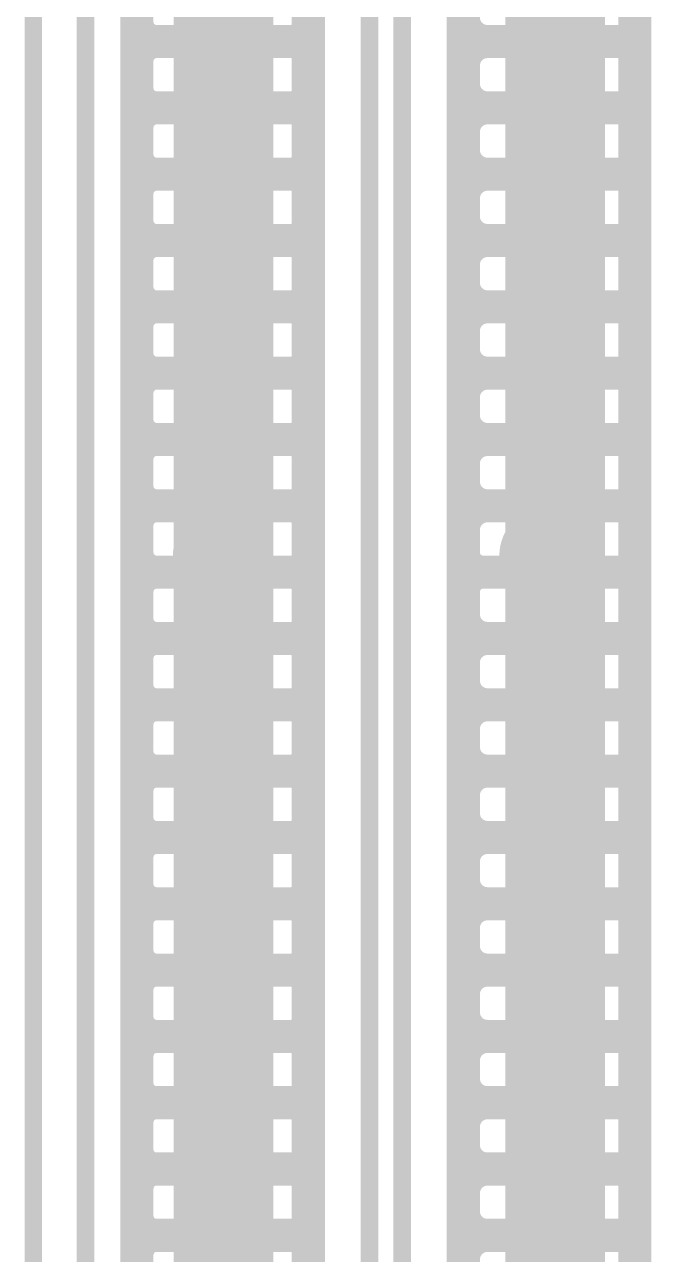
# Model space of a CAD drawing. Header units: millimetres. Extents: x 2260 to 2572, y -21 to 200.
# Drawn here: x 2296.78 to 2299.66, y 100.23 to 105.88 of the extents above; entities that cross this region are included whole.
import ezdxf

# ---------------------------------------------------------------- set-up
doc = ezdxf.new("R2010")
doc.units = ezdxf.units.MM
doc.layers.get('0').update_dxf_attribs({"lineweight": 18})
doc.layers.add('01', color=1, linetype='Continuous', lineweight=18)
doc.layers.add('DIM', color=3, linetype='Continuous', lineweight=13)

# ---------------------------------------------------------------- blocks, each defined once
blk = doc.blocks.new('PAD_R1')
blk.add_lwpolyline([(0.25, 0, 0.5, 0.5, 1), (-0.25, 0, 0.5, 0.5, 1)], format="xyseb", close=True)

msp = doc.modelspace()

# ---------------------------------------------------------------- linework, layer by layer
at = {"layer": '01'}
for points in [[(2297.6916, 139.8406, 0.2499, 0.2499, 0), (2297.6916, 63.6406, 0.2499, 0.2499, 0)], [(2299.1915, 139.8406, 0.2499, 0.2499, 0), (2299.1915, 63.6406, 0.2499, 0.2499, 0)], [(2297.2977, 66.3205, 0.1524, 0.1524, 0), (2297.2977, 137.2406, 0.1524, 0.1524, 0)], [(2297.5428, 137.2406, 0.1524, 0.1524, 0), (2297.5428, 66.2405, 0.1524, 0.1524, 0)], [(2297.8476, 137.2406, 0.1524, 0.1524, 0), (2297.8476, 66.2405, 0.1524, 0.1524, 0)], [(2298.0853, 66.3205, 0.1524, 0.1524, 0), (2298.0853, 137.2406, 0.1524, 0.1524, 0)], [(2298.7978, 66.3205, 0.1524, 0.1524, 0), (2298.7978, 137.2406, 0.1524, 0.1524, 0)], [(2299.0668, 137.2406, 0.1524, 0.1524, 0), (2299.0668, 66.2405, 0.1524, 0.1524, 0)], [(2299.3716, 137.2406, 0.1524, 0.1524, 0), (2299.3716, 66.2405, 0.1524, 0.1524, 0)], [(2299.5854, 137.2406, 0.1524, 0.1524, 0), (2299.5854, 66.2405, 0.1524, 0.1524, 0)], [(2298.7978, 105.9097, 0.1524, 0.1524, 0.414232), (2298.9078, 105.7997, 0.1524, 0.1524, 0)], [(2297.2977, 105.8897, 0.1524, 0.1524, 0.414231), (2297.3877, 105.7997, 0.1524, 0.1524, 0)], [(2298.0853, 105.8797, 0.1524, 0.1524, -0.414252), (2298.0053, 105.7997, 0.1524, 0.1524, 0)], [(2297.2977, 105.7997, 0.1524, 0.1524, 0), (2298.0853, 105.7997, 0.1524, 0.1524, 0)], [(2297.2977, 105.7097, 0.1524, 0.1524, -0.414231), (2297.3877, 105.7997, 0.1524, 0.1524, 0)], [(2298.0853, 105.7197, 0.1524, 0.1524, 0.414252), (2298.0053, 105.7997, 0.1524, 0.1524, 0)], [(2298.7978, 105.7997, 0.1524, 0.1524, 0), (2299.5854, 105.7997, 0.1524, 0.1524, 0)], [(2298.7978, 105.6897, 0.1524, 0.1524, -0.414232), (2298.9078, 105.7997, 0.1524, 0.1524, 0)], [(2297.2977, 105.5849, 0.1524, 0.1524, 0.414231), (2297.3877, 105.4949, 0.1524, 0.1524, 0)], [(2298.0853, 105.5749, 0.1524, 0.1524, -0.414252), (2298.0053, 105.4949, 0.1524, 0.1524, 0)], [(2298.7978, 105.6049, 0.1524, 0.1524, 0.414232), (2298.9078, 105.4949, 0.1524, 0.1524, 0)], [(2297.2977, 105.4949, 0.1524, 0.1524, 0), (2298.0853, 105.4949, 0.1524, 0.1524, 0)], [(2297.2977, 105.4049, 0.1524, 0.1524, -0.414231), (2297.3877, 105.4949, 0.1524, 0.1524, 0)], [(2298.0853, 105.4149, 0.1524, 0.1524, 0.414252), (2298.0053, 105.4949, 0.1524, 0.1524, 0)], [(2298.7978, 105.4949, 0.1524, 0.1524, 0), (2299.5854, 105.4949, 0.1524, 0.1524, 0)], [(2298.7978, 105.3849, 0.1524, 0.1524, -0.414232), (2298.9078, 105.4949, 0.1524, 0.1524, 0)], [(2297.2977, 105.2801, 0.1524, 0.1524, 0.414231), (2297.3877, 105.1901, 0.1524, 0.1524, 0)], [(2298.0853, 105.2701, 0.1524, 0.1524, -0.414252), (2298.0053, 105.1901, 0.1524, 0.1524, 0)], [(2298.7978, 105.3001, 0.1524, 0.1524, 0.414232), (2298.9078, 105.1901, 0.1524, 0.1524, 0)], [(2297.2977, 105.1901, 0.1524, 0.1524, 0), (2298.0853, 105.1901, 0.1524, 0.1524, 0)], [(2297.2977, 105.1001, 0.1524, 0.1524, -0.414231), (2297.3877, 105.1901, 0.1524, 0.1524, 0)], [(2298.0853, 105.1101, 0.1524, 0.1524, 0.414252), (2298.0053, 105.1901, 0.1524, 0.1524, 0)], [(2298.7978, 105.1901, 0.1524, 0.1524, 0), (2299.5854, 105.1901, 0.1524, 0.1524, 0)], [(2298.7978, 105.0801, 0.1524, 0.1524, -0.414232), (2298.9078, 105.1901, 0.1524, 0.1524, 0)], [(2298.7978, 104.9953, 0.1524, 0.1524, 0.414232), (2298.9078, 104.8853, 0.1524, 0.1524, 0)], [(2297.2977, 104.9753, 0.1524, 0.1524, 0.414231), (2297.3877, 104.8853, 0.1524, 0.1524, 0)], [(2298.0853, 104.9653, 0.1524, 0.1524, -0.414252), (2298.0053, 104.8853, 0.1524, 0.1524, 0)], [(2297.2977, 104.8853, 0.1524, 0.1524, 0), (2298.0853, 104.8853, 0.1524, 0.1524, 0)], [(2297.2977, 104.7953, 0.1524, 0.1524, -0.414231), (2297.3877, 104.8853, 0.1524, 0.1524, 0)], [(2298.0853, 104.8053, 0.1524, 0.1524, 0.414252), (2298.0053, 104.8853, 0.1524, 0.1524, 0)], [(2298.7978, 104.8853, 0.1524, 0.1524, 0), (2299.5854, 104.8853, 0.1524, 0.1524, 0)], [(2298.7978, 104.7753, 0.1524, 0.1524, -0.414232), (2298.9078, 104.8853, 0.1524, 0.1524, 0)], [(2297.2977, 104.6705, 0.1524, 0.1524, 0.414231), (2297.3877, 104.5805, 0.1524, 0.1524, 0)], [(2298.0853, 104.6605, 0.1524, 0.1524, -0.414252), (2298.0053, 104.5805, 0.1524, 0.1524, 0)], [(2298.7978, 104.6905, 0.1524, 0.1524, 0.414232), (2298.9078, 104.5805, 0.1524, 0.1524, 0)], [(2297.2977, 104.5805, 0.1524, 0.1524, 0), (2298.0853, 104.5805, 0.1524, 0.1524, 0)], [(2297.2977, 104.4905, 0.1524, 0.1524, -0.414231), (2297.3877, 104.5805, 0.1524, 0.1524, 0)], [(2298.0853, 104.5005, 0.1524, 0.1524, 0.414252), (2298.0053, 104.5805, 0.1524, 0.1524, 0)], [(2298.7978, 104.5805, 0.1524, 0.1524, 0), (2299.5854, 104.5805, 0.1524, 0.1524, 0)], [(2298.7978, 104.4705, 0.1524, 0.1524, -0.414232), (2298.9078, 104.5805, 0.1524, 0.1524, 0)], [(2297.2977, 104.3657, 0.1524, 0.1524, 0.414231), (2297.3877, 104.2757, 0.1524, 0.1524, 0)], [(2298.7978, 104.3857, 0.1524, 0.1524, 0.414232), (2298.9078, 104.2757, 0.1524, 0.1524, 0)], [(2298.0853, 104.3557, 0.1524, 0.1524, -0.414252), (2298.0053, 104.2757, 0.1524, 0.1524, 0)], [(2297.2977, 104.2757, 0.1524, 0.1524, 0), (2298.0853, 104.2757, 0.1524, 0.1524, 0)], [(2297.2977, 104.1857, 0.1524, 0.1524, -0.414231), (2297.3877, 104.2757, 0.1524, 0.1524, 0)], [(2298.0853, 104.1957, 0.1524, 0.1524, 0.414252), (2298.0053, 104.2757, 0.1524, 0.1524, 0)], [(2298.7978, 104.2757, 0.1524, 0.1524, 0), (2299.5854, 104.2757, 0.1524, 0.1524, 0)], [(2298.7978, 104.1657, 0.1524, 0.1524, -0.414232), (2298.9078, 104.2757, 0.1524, 0.1524, 0)], [(2297.2977, 104.0609, 0.1524, 0.1524, 0.414231), (2297.3877, 103.9709, 0.1524, 0.1524, 0)], [(2298.0853, 104.0509, 0.1524, 0.1524, -0.414252), (2298.0053, 103.9709, 0.1524, 0.1524, 0)], [(2298.7978, 104.0809, 0.1524, 0.1524, 0.414232), (2298.9078, 103.9709, 0.1524, 0.1524, 0)], [(2297.2977, 103.9709, 0.1524, 0.1524, 0), (2298.0853, 103.9709, 0.1524, 0.1524, 0)], [(2297.2977, 103.8809, 0.1524, 0.1524, -0.414231), (2297.3877, 103.9709, 0.1524, 0.1524, 0)], [(2298.0853, 103.8909, 0.1524, 0.1524, 0.414252), (2298.0053, 103.9709, 0.1524, 0.1524, 0)], [(2298.7978, 103.9709, 0.1524, 0.1524, 0), (2299.5854, 103.9709, 0.1524, 0.1524, 0)], [(2298.7978, 103.8609, 0.1524, 0.1524, -0.414232), (2298.9078, 103.9709, 0.1524, 0.1524, 0)], [(2297.2977, 103.7561, 0.1524, 0.1524, 0.414231), (2297.3877, 103.6661, 0.1524, 0.1524, 0)], [(2298.0853, 103.7461, 0.1524, 0.1524, -0.414252), (2298.0053, 103.6661, 0.1524, 0.1524, 0)], [(2298.7978, 103.7761, 0.1524, 0.1524, 0.414232), (2298.9078, 103.6661, 0.1524, 0.1524, 0)], [(2297.2977, 103.6661, 0.1524, 0.1524, 0), (2298.0853, 103.6661, 0.1524, 0.1524, 0)], [(2297.2977, 103.5761, 0.1524, 0.1524, -0.414231), (2297.3877, 103.6661, 0.1524, 0.1524, 0)], [(2298.0853, 103.5861, 0.1524, 0.1524, 0.414252), (2298.0053, 103.6661, 0.1524, 0.1524, 0)], [(2298.7978, 103.6661, 0.1524, 0.1524, 0), (2299.5854, 103.6661, 0.1524, 0.1524, 0)], [(2298.7978, 103.5561, 0.1524, 0.1524, -0.414232), (2298.9078, 103.6661, 0.1524, 0.1524, 0)], [(2297.2977, 103.4513, 0.1524, 0.1524, 0.414231), (2297.3877, 103.3613, 0.1524, 0.1524, 0)], [(2298.0853, 103.4413, 0.1524, 0.1524, -0.414252), (2298.0053, 103.3613, 0.1524, 0.1524, 0)], [(2298.7978, 103.4513, 0.1524, 0.1524, 0.414231), (2298.8878, 103.3613, 0.1524, 0.1524, 0)], [(2297.2977, 103.3613, 0.1524, 0.1524, 0), (2298.0853, 103.3613, 0.1524, 0.1524, 0)], [(2297.2977, 103.2713, 0.1524, 0.1524, -0.414231), (2297.3877, 103.3613, 0.1524, 0.1524, 0)], [(2298.0853, 103.2813, 0.1524, 0.1524, 0.414252), (2298.0053, 103.3613, 0.1524, 0.1524, 0)], [(2298.7978, 103.3613, 0.1524, 0.1524, 0), (2299.5854, 103.3613, 0.1524, 0.1524, 0)], [(2298.7978, 103.2713, 0.1524, 0.1524, -0.414231), (2298.8878, 103.3613, 0.1524, 0.1524, 0)], [(2297.2977, 103.1465, 0.1524, 0.1524, 0.414231), (2297.3877, 103.0565, 0.1524, 0.1524, 0)], [(2298.0853, 103.1365, 0.1524, 0.1524, -0.414252), (2298.0053, 103.0565, 0.1524, 0.1524, 0)], [(2298.7978, 103.1665, 0.1524, 0.1524, 0.414232), (2298.9078, 103.0565, 0.1524, 0.1524, 0)], [(2297.2977, 103.0565, 0.1524, 0.1524, 0), (2298.0853, 103.0565, 0.1524, 0.1524, 0)], [(2297.2977, 102.9665, 0.1524, 0.1524, -0.414231), (2297.3877, 103.0565, 0.1524, 0.1524, 0)], [(2298.0853, 102.9765, 0.1524, 0.1524, 0.414252), (2298.0053, 103.0565, 0.1524, 0.1524, 0)], [(2298.7978, 103.0565, 0.1524, 0.1524, 0), (2299.5854, 103.0565, 0.1524, 0.1524, 0)], [(2298.7978, 102.9465, 0.1524, 0.1524, -0.414232), (2298.9078, 103.0565, 0.1524, 0.1524, 0)], [(2297.2977, 102.8417, 0.1524, 0.1524, 0.414231), (2297.3877, 102.7517, 0.1524, 0.1524, 0)], [(2298.7978, 102.8617, 0.1524, 0.1524, 0.414232), (2298.9078, 102.7517, 0.1524, 0.1524, 0)], [(2298.0853, 102.8317, 0.1524, 0.1524, -0.414252), (2298.0053, 102.7517, 0.1524, 0.1524, 0)], [(2297.2977, 102.7517, 0.1524, 0.1524, 0), (2298.0853, 102.7517, 0.1524, 0.1524, 0)], [(2297.2977, 102.6617, 0.1524, 0.1524, -0.414231), (2297.3877, 102.7517, 0.1524, 0.1524, 0)], [(2298.0853, 102.6717, 0.1524, 0.1524, 0.414252), (2298.0053, 102.7517, 0.1524, 0.1524, 0)], [(2298.7978, 102.7517, 0.1524, 0.1524, 0), (2299.5854, 102.7517, 0.1524, 0.1524, 0)], [(2298.7978, 102.6417, 0.1524, 0.1524, -0.414232), (2298.9078, 102.7517, 0.1524, 0.1524, 0)], [(2297.2977, 102.5369, 0.1524, 0.1524, 0.414231), (2297.3877, 102.4469, 0.1524, 0.1524, 0)], [(2298.0853, 102.5269, 0.1524, 0.1524, -0.414252), (2298.0053, 102.4469, 0.1524, 0.1524, 0)], [(2298.7978, 102.5569, 0.1524, 0.1524, 0.414232), (2298.9078, 102.4469, 0.1524, 0.1524, 0)], [(2297.2977, 102.4469, 0.1524, 0.1524, 0), (2298.0853, 102.4469, 0.1524, 0.1524, 0)], [(2297.2977, 102.3569, 0.1524, 0.1524, -0.414231), (2297.3877, 102.4469, 0.1524, 0.1524, 0)], [(2298.0853, 102.3669, 0.1524, 0.1524, 0.414252), (2298.0053, 102.4469, 0.1524, 0.1524, 0)], [(2298.7978, 102.4469, 0.1524, 0.1524, 0), (2299.5854, 102.4469, 0.1524, 0.1524, 0)], [(2298.7978, 102.3369, 0.1524, 0.1524, -0.414232), (2298.9078, 102.4469, 0.1524, 0.1524, 0)], [(2297.2977, 102.2321, 0.1524, 0.1524, 0.414231), (2297.3877, 102.1421, 0.1524, 0.1524, 0)], [(2298.0853, 102.2221, 0.1524, 0.1524, -0.414252), (2298.0053, 102.1421, 0.1524, 0.1524, 0)], [(2298.7978, 102.2521, 0.1524, 0.1524, 0.414232), (2298.9078, 102.1421, 0.1524, 0.1524, 0)], [(2297.2977, 102.1421, 0.1524, 0.1524, 0), (2298.0853, 102.1421, 0.1524, 0.1524, 0)], [(2297.2977, 102.0521, 0.1524, 0.1524, -0.414231), (2297.3877, 102.1421, 0.1524, 0.1524, 0)], [(2298.0853, 102.0621, 0.1524, 0.1524, 0.414252), (2298.0053, 102.1421, 0.1524, 0.1524, 0)], [(2298.7978, 102.1421, 0.1524, 0.1524, 0), (2299.5854, 102.1421, 0.1524, 0.1524, 0)], [(2298.7978, 102.0321, 0.1524, 0.1524, -0.414232), (2298.9078, 102.1421, 0.1524, 0.1524, 0)], [(2298.7978, 101.9473, 0.1524, 0.1524, 0.414232), (2298.9078, 101.8373, 0.1524, 0.1524, 0)], [(2297.2977, 101.9273, 0.1524, 0.1524, 0.414231), (2297.3877, 101.8373, 0.1524, 0.1524, 0)], [(2298.0853, 101.9173, 0.1524, 0.1524, -0.414252), (2298.0053, 101.8373, 0.1524, 0.1524, 0)], [(2297.2977, 101.8373, 0.1524, 0.1524, 0), (2298.0853, 101.8373, 0.1524, 0.1524, 0)], [(2297.2977, 101.7473, 0.1524, 0.1524, -0.414231), (2297.3877, 101.8373, 0.1524, 0.1524, 0)], [(2298.0853, 101.7573, 0.1524, 0.1524, 0.414252), (2298.0053, 101.8373, 0.1524, 0.1524, 0)], [(2298.7978, 101.8373, 0.1524, 0.1524, 0), (2299.5854, 101.8373, 0.1524, 0.1524, 0)], [(2298.7978, 101.7273, 0.1524, 0.1524, -0.414232), (2298.9078, 101.8373, 0.1524, 0.1524, 0)], [(2297.2977, 101.6225, 0.1524, 0.1524, 0.414231), (2297.3877, 101.5325, 0.1524, 0.1524, 0)], [(2298.0853, 101.6125, 0.1524, 0.1524, -0.414252), (2298.0053, 101.5325, 0.1524, 0.1524, 0)], [(2298.7978, 101.6425, 0.1524, 0.1524, 0.414232), (2298.9078, 101.5325, 0.1524, 0.1524, 0)], [(2297.2977, 101.5325, 0.1524, 0.1524, 0), (2298.0853, 101.5325, 0.1524, 0.1524, 0)], [(2297.2977, 101.4425, 0.1524, 0.1524, -0.414231), (2297.3877, 101.5325, 0.1524, 0.1524, 0)], [(2298.0853, 101.4525, 0.1524, 0.1524, 0.414252), (2298.0053, 101.5325, 0.1524, 0.1524, 0)], [(2298.7978, 101.5325, 0.1524, 0.1524, 0), (2299.5854, 101.5325, 0.1524, 0.1524, 0)], [(2298.7978, 101.4225, 0.1524, 0.1524, -0.414232), (2298.9078, 101.5325, 0.1524, 0.1524, 0)], [(2297.2977, 101.3177, 0.1524, 0.1524, 0.414231), (2297.3877, 101.2277, 0.1524, 0.1524, 0)], [(2298.7978, 101.3377, 0.1524, 0.1524, 0.414232), (2298.9078, 101.2277, 0.1524, 0.1524, 0)], [(2298.0853, 101.3077, 0.1524, 0.1524, -0.414252), (2298.0053, 101.2277, 0.1524, 0.1524, 0)], [(2297.2977, 101.2277, 0.1524, 0.1524, 0), (2298.0853, 101.2277, 0.1524, 0.1524, 0)], [(2297.2977, 101.1377, 0.1524, 0.1524, -0.414231), (2297.3877, 101.2277, 0.1524, 0.1524, 0)], [(2298.0853, 101.1477, 0.1524, 0.1524, 0.414252), (2298.0053, 101.2277, 0.1524, 0.1524, 0)], [(2298.7978, 101.2277, 0.1524, 0.1524, 0), (2299.5854, 101.2277, 0.1524, 0.1524, 0)], [(2298.7978, 101.1177, 0.1524, 0.1524, -0.414232), (2298.9078, 101.2277, 0.1524, 0.1524, 0)], [(2298.7978, 101.0329, 0.1524, 0.1524, 0.414232), (2298.9078, 100.9229, 0.1524, 0.1524, 0)], [(2297.2977, 101.0129, 0.1524, 0.1524, 0.414231), (2297.3877, 100.9229, 0.1524, 0.1524, 0)], [(2298.0853, 101.0029, 0.1524, 0.1524, -0.414252), (2298.0053, 100.9229, 0.1524, 0.1524, 0)], [(2297.2977, 100.9229, 0.1524, 0.1524, 0), (2298.0853, 100.9229, 0.1524, 0.1524, 0)], [(2297.2977, 100.8329, 0.1524, 0.1524, -0.414231), (2297.3877, 100.9229, 0.1524, 0.1524, 0)], [(2298.0853, 100.8429, 0.1524, 0.1524, 0.414252), (2298.0053, 100.9229, 0.1524, 0.1524, 0)], [(2298.7978, 100.9229, 0.1524, 0.1524, 0), (2299.5854, 100.9229, 0.1524, 0.1524, 0)], [(2298.7978, 100.8129, 0.1524, 0.1524, -0.414232), (2298.9078, 100.9229, 0.1524, 0.1524, 0)], [(2297.2977, 100.7081, 0.1524, 0.1524, 0.414231), (2297.3877, 100.6181, 0.1524, 0.1524, 0)], [(2298.0853, 100.6981, 0.1524, 0.1524, -0.414252), (2298.0053, 100.6181, 0.1524, 0.1524, 0)], [(2298.7978, 100.7281, 0.1524, 0.1524, 0.414232), (2298.9078, 100.6181, 0.1524, 0.1524, 0)], [(2297.2977, 100.6181, 0.1524, 0.1524, 0), (2298.0853, 100.6181, 0.1524, 0.1524, 0)], [(2297.2977, 100.5281, 0.1524, 0.1524, -0.414231), (2297.3877, 100.6181, 0.1524, 0.1524, 0)], [(2298.0853, 100.5381, 0.1524, 0.1524, 0.414252), (2298.0053, 100.6181, 0.1524, 0.1524, 0)], [(2298.7978, 100.6181, 0.1524, 0.1524, 0), (2299.5854, 100.6181, 0.1524, 0.1524, 0)], [(2298.7978, 100.5081, 0.1524, 0.1524, -0.414232), (2298.9078, 100.6181, 0.1524, 0.1524, 0)], [(2298.7978, 100.4233, 0.1524, 0.1524, 0.414232), (2298.9078, 100.3133, 0.1524, 0.1524, 0)], [(2297.2977, 100.4033, 0.1524, 0.1524, 0.414231), (2297.3877, 100.3133, 0.1524, 0.1524, 0)], [(2298.0853, 100.3933, 0.1524, 0.1524, -0.414252), (2298.0053, 100.3133, 0.1524, 0.1524, 0)], [(2297.2977, 100.3133, 0.1524, 0.1524, 0), (2298.0853, 100.3133, 0.1524, 0.1524, 0)], [(2297.2977, 100.2233, 0.1524, 0.1524, -0.414231), (2297.3877, 100.3133, 0.1524, 0.1524, 0)], [(2298.0853, 100.2333, 0.1524, 0.1524, 0.414252), (2298.0053, 100.3133, 0.1524, 0.1524, 0)], [(2298.7978, 100.3133, 0.1524, 0.1524, 0), (2299.5854, 100.3133, 0.1524, 0.1524, 0)], [(2298.7978, 100.2033, 0.1524, 0.1524, -0.414232), (2298.9078, 100.3133, 0.1524, 0.1524, 0)]]:
    msp.add_lwpolyline(points, format="xyseb", dxfattribs=at)
at = {"layer": 'DIM'}
for points in [[(2296.8217, 137.4265, 0.08, 0.08, 0), (2296.8217, 66.0549, 0.08, 0.08, 0)], [(2297.0614, 137.4264, 0.08, 0.08, 0), (2297.0614, 66.0551, 0.08, 0.08, 0)], [(2298.3665, 137.367, 0.08, 0.08, 0), (2298.3665, 66.1145, 0.08, 0.08, 0)], [(2298.5165, 137.3669, 0.08, 0.08, 0), (2298.5165, 66.1147, 0.08, 0.08, 0)]]:
    msp.add_lwpolyline(points, format="xyseb", dxfattribs=at)

# ---------------------------------------------------------------- block references
at = {"layer": '01'}
for p, xscale, yscale in [((2298.7978, 105.9097), 0.1524, 0.1524), ((2297.2977, 105.8897), 0.1524, 0.1524), ((2298.0853, 105.8797), 0.1524, 0.1524), ((2297.2977, 105.7997), 0.1524, 0.1524), ((2297.3877, 105.7997), 0.1524, 0.1524), ((2297.3877, 105.7997), 0.1524, 0.1524), ((2298.0053, 105.7997), 0.1524, 0.1524), ((2298.0053, 105.7997), 0.1524, 0.1524), ((2298.0853, 105.7997), 0.1524, 0.1524), ((2298.7978, 105.7997), 0.1524, 0.1524), ((2298.9078, 105.7997), 0.1524, 0.1524), ((2298.9078, 105.7997), 0.1524, 0.1524), ((2299.5854, 105.7997), 0.1524, 0.1524), ((2297.2977, 105.7097), 0.1524, 0.1524), ((2298.0853, 105.7197), 0.1524, 0.1524), ((2298.7978, 105.6897), 0.1524, 0.1524), ((2297.2977, 105.5849), 0.1524, 0.1524), ((2298.0853, 105.5749), 0.1524, 0.1524), ((2298.7978, 105.6049), 0.1524, 0.1524), ((2297.2977, 105.4949), 0.1524, 0.1524), ((2297.3877, 105.4949), 0.1524, 0.1524), ((2297.3877, 105.4949), 0.1524, 0.1524), ((2298.0053, 105.4949), 0.1524, 0.1524), ((2298.0053, 105.4949), 0.1524, 0.1524), ((2298.0853, 105.4949), 0.1524, 0.1524), ((2298.7978, 105.4949), 0.1524, 0.1524), ((2298.9078, 105.4949), 0.1524, 0.1524), ((2298.9078, 105.4949), 0.1524, 0.1524), ((2299.5854, 105.4949), 0.1524, 0.1524), ((2297.2977, 105.4049), 0.1524, 0.1524), ((2298.0853, 105.4149), 0.1524, 0.1524), ((2298.7978, 105.3849), 0.1524, 0.1524), ((2297.2977, 105.2801), 0.1524, 0.1524), ((2298.0853, 105.2701), 0.1524, 0.1524), ((2298.7978, 105.3001), 0.1524, 0.1524), ((2297.2977, 105.1901), 0.1524, 0.1524), ((2297.3877, 105.1901), 0.1524, 0.1524), ((2297.3877, 105.1901), 0.1524, 0.1524), ((2298.0053, 105.1901), 0.1524, 0.1524), ((2298.0053, 105.1901), 0.1524, 0.1524), ((2298.0853, 105.1901), 0.1524, 0.1524), ((2298.7978, 105.1901), 0.1524, 0.1524), ((2298.9078, 105.1901), 0.1524, 0.1524), ((2298.9078, 105.1901), 0.1524, 0.1524), ((2299.5854, 105.1901), 0.1524, 0.1524), ((2298.0853, 105.1101), 0.1524, 0.1524), ((2297.2977, 105.1001), 0.1524, 0.1524), ((2298.7978, 105.0801), 0.1524, 0.1524), ((2298.7978, 104.9953), 0.1524, 0.1524), ((2297.2977, 104.9753), 0.1524, 0.1524), ((2298.0853, 104.9653), 0.1524, 0.1524), ((2297.2977, 104.8853), 0.1524, 0.1524), ((2297.3877, 104.8853), 0.1524, 0.1524), ((2297.3877, 104.8853), 0.1524, 0.1524), ((2298.0053, 104.8853), 0.1524, 0.1524), ((2298.0053, 104.8853), 0.1524, 0.1524), ((2298.0853, 104.8853), 0.1524, 0.1524), ((2298.7978, 104.8853), 0.1524, 0.1524), ((2298.9078, 104.8853), 0.1524, 0.1524), ((2298.9078, 104.8853), 0.1524, 0.1524), ((2299.5854, 104.8853), 0.1524, 0.1524), ((2297.2977, 104.7953), 0.1524, 0.1524), ((2298.0853, 104.8053), 0.1524, 0.1524), ((2298.7978, 104.7753), 0.1524, 0.1524), ((2297.2977, 104.6705), 0.1524, 0.1524), ((2298.0853, 104.6605), 0.1524, 0.1524), ((2298.7978, 104.6905), 0.1524, 0.1524), ((2297.2977, 104.5805), 0.1524, 0.1524), ((2297.3877, 104.5805), 0.1524, 0.1524), ((2297.3877, 104.5805), 0.1524, 0.1524), ((2298.0053, 104.5805), 0.1524, 0.1524), ((2298.0053, 104.5805), 0.1524, 0.1524), ((2298.0853, 104.5805), 0.1524, 0.1524), ((2298.7978, 104.5805), 0.1524, 0.1524), ((2298.9078, 104.5805), 0.1524, 0.1524), ((2298.9078, 104.5805), 0.1524, 0.1524), ((2299.5854, 104.5805), 0.1524, 0.1524), ((2297.2977, 104.4905), 0.1524, 0.1524), ((2298.0853, 104.5005), 0.1524, 0.1524), ((2298.7978, 104.4705), 0.1524, 0.1524), ((2297.2977, 104.3657), 0.1524, 0.1524), ((2298.7978, 104.3857), 0.1524, 0.1524), ((2298.0853, 104.3557), 0.1524, 0.1524), ((2297.2977, 104.2757), 0.1524, 0.1524), ((2297.3877, 104.2757), 0.1524, 0.1524), ((2297.3877, 104.2757), 0.1524, 0.1524), ((2298.0053, 104.2757), 0.1524, 0.1524), ((2298.0053, 104.2757), 0.1524, 0.1524), ((2298.0853, 104.2757), 0.1524, 0.1524), ((2298.7978, 104.2757), 0.1524, 0.1524), ((2298.9078, 104.2757), 0.1524, 0.1524), ((2298.9078, 104.2757), 0.1524, 0.1524), ((2299.5854, 104.2757), 0.1524, 0.1524), ((2297.2977, 104.1857), 0.1524, 0.1524), ((2298.0853, 104.1957), 0.1524, 0.1524), ((2298.7978, 104.1657), 0.1524, 0.1524), ((2297.2977, 104.0609), 0.1524, 0.1524), ((2298.0853, 104.0509), 0.1524, 0.1524), ((2298.7978, 104.0809), 0.1524, 0.1524), ((2297.2977, 103.9709), 0.1524, 0.1524), ((2297.3877, 103.9709), 0.1524, 0.1524), ((2297.3877, 103.9709), 0.1524, 0.1524), ((2298.0053, 103.9709), 0.1524, 0.1524), ((2298.0053, 103.9709), 0.1524, 0.1524), ((2298.0853, 103.9709), 0.1524, 0.1524), ((2298.7978, 103.9709), 0.1524, 0.1524), ((2298.9078, 103.9709), 0.1524, 0.1524), ((2298.9078, 103.9709), 0.1524, 0.1524), ((2299.5854, 103.9709), 0.1524, 0.1524), ((2297.2977, 103.8809), 0.1524, 0.1524), ((2298.0853, 103.8909), 0.1524, 0.1524), ((2298.7978, 103.8609), 0.1524, 0.1524), ((2297.2977, 103.7561), 0.1524, 0.1524), ((2298.0853, 103.7461), 0.1524, 0.1524), ((2298.7978, 103.7761), 0.1524, 0.1524), ((2297.2977, 103.6661), 0.1524, 0.1524), ((2297.3877, 103.6661), 0.1524, 0.1524), ((2297.3877, 103.6661), 0.1524, 0.1524), ((2298.0053, 103.6661), 0.1524, 0.1524), ((2298.0053, 103.6661), 0.1524, 0.1524), ((2298.0853, 103.6661), 0.1524, 0.1524), ((2298.7978, 103.6661), 0.1524, 0.1524), ((2298.9078, 103.6661), 0.1524, 0.1524), ((2298.9078, 103.6661), 0.1524, 0.1524), ((2299.5854, 103.6661), 0.1524, 0.1524), ((2297.2977, 103.5761), 0.1524, 0.1524), ((2297.6916, 103.4375), 0.456945, 0.456945), ((2298.0853, 103.5861), 0.1524, 0.1524), ((2299.1915, 103.4375), 0.456945, 0.456945), ((2298.7978, 103.5561), 0.1524, 0.1524), ((2297.2977, 103.4513), 0.1524, 0.1524), ((2298.0853, 103.4413), 0.1524, 0.1524), ((2298.7978, 103.4513), 0.1524, 0.1524), ((2297.2977, 103.3613), 0.1524, 0.1524), ((2297.3877, 103.3613), 0.1524, 0.1524), ((2297.3877, 103.3613), 0.1524, 0.1524), ((2298.0053, 103.3613), 0.1524, 0.1524), ((2298.0053, 103.3613), 0.1524, 0.1524), ((2298.0853, 103.3613), 0.1524, 0.1524), ((2298.7978, 103.3613), 0.1524, 0.1524), ((2298.8878, 103.3613), 0.1524, 0.1524), ((2298.8878, 103.3613), 0.1524, 0.1524), ((2299.5854, 103.3613), 0.1524, 0.1524), ((2297.2977, 103.2713), 0.1524, 0.1524), ((2298.0853, 103.2813), 0.1524, 0.1524), ((2298.7978, 103.2713), 0.1524, 0.1524), ((2297.2977, 103.1465), 0.1524, 0.1524), ((2298.0853, 103.1365), 0.1524, 0.1524), ((2298.7978, 103.1665), 0.1524, 0.1524), ((2297.2977, 103.0565), 0.1524, 0.1524), ((2297.3877, 103.0565), 0.1524, 0.1524), ((2297.3877, 103.0565), 0.1524, 0.1524), ((2298.0053, 103.0565), 0.1524, 0.1524), ((2298.0053, 103.0565), 0.1524, 0.1524), ((2298.0853, 103.0565), 0.1524, 0.1524), ((2298.7978, 103.0565), 0.1524, 0.1524), ((2298.9078, 103.0565), 0.1524, 0.1524), ((2298.9078, 103.0565), 0.1524, 0.1524), ((2299.5854, 103.0565), 0.1524, 0.1524), ((2297.2977, 102.9665), 0.1524, 0.1524), ((2298.0853, 102.9765), 0.1524, 0.1524), ((2298.7978, 102.9465), 0.1524, 0.1524), ((2297.2977, 102.8417), 0.1524, 0.1524), ((2298.7978, 102.8617), 0.1524, 0.1524), ((2298.0853, 102.8317), 0.1524, 0.1524), ((2297.2977, 102.7517), 0.1524, 0.1524), ((2297.3877, 102.7517), 0.1524, 0.1524), ((2297.3877, 102.7517), 0.1524, 0.1524), ((2298.0053, 102.7517), 0.1524, 0.1524), ((2298.0053, 102.7517), 0.1524, 0.1524), ((2298.0853, 102.7517), 0.1524, 0.1524), ((2298.7978, 102.7517), 0.1524, 0.1524), ((2298.9078, 102.7517), 0.1524, 0.1524), ((2298.9078, 102.7517), 0.1524, 0.1524), ((2299.5854, 102.7517), 0.1524, 0.1524), ((2298.0853, 102.6717), 0.1524, 0.1524), ((2297.2977, 102.6617), 0.1524, 0.1524), ((2298.7978, 102.6417), 0.1524, 0.1524), ((2297.2977, 102.5369), 0.1524, 0.1524), ((2298.0853, 102.5269), 0.1524, 0.1524), ((2298.7978, 102.5569), 0.1524, 0.1524), ((2297.2977, 102.4469), 0.1524, 0.1524), ((2297.3877, 102.4469), 0.1524, 0.1524), ((2297.3877, 102.4469), 0.1524, 0.1524), ((2298.0053, 102.4469), 0.1524, 0.1524), ((2298.0053, 102.4469), 0.1524, 0.1524), ((2298.0853, 102.4469), 0.1524, 0.1524), ((2298.7978, 102.4469), 0.1524, 0.1524), ((2298.9078, 102.4469), 0.1524, 0.1524), ((2298.9078, 102.4469), 0.1524, 0.1524), ((2299.5854, 102.4469), 0.1524, 0.1524), ((2297.2977, 102.3569), 0.1524, 0.1524), ((2298.0853, 102.3669), 0.1524, 0.1524), ((2298.7978, 102.3369), 0.1524, 0.1524), ((2297.2977, 102.2321), 0.1524, 0.1524), ((2298.0853, 102.2221), 0.1524, 0.1524), ((2298.7978, 102.2521), 0.1524, 0.1524), ((2297.2977, 102.1421), 0.1524, 0.1524), ((2297.3877, 102.1421), 0.1524, 0.1524), ((2297.3877, 102.1421), 0.1524, 0.1524), ((2298.0053, 102.1421), 0.1524, 0.1524), ((2298.0053, 102.1421), 0.1524, 0.1524), ((2298.0853, 102.1421), 0.1524, 0.1524), ((2298.7978, 102.1421), 0.1524, 0.1524), ((2298.9078, 102.1421), 0.1524, 0.1524), ((2298.9078, 102.1421), 0.1524, 0.1524), ((2299.5854, 102.1421), 0.1524, 0.1524), ((2297.2977, 102.0521), 0.1524, 0.1524), ((2298.0853, 102.0621), 0.1524, 0.1524), ((2298.7978, 102.0321), 0.1524, 0.1524), ((2298.7978, 101.9473), 0.1524, 0.1524), ((2297.2977, 101.9273), 0.1524, 0.1524), ((2298.0853, 101.9173), 0.1524, 0.1524), ((2297.2977, 101.8373), 0.1524, 0.1524), ((2297.3877, 101.8373), 0.1524, 0.1524), ((2297.3877, 101.8373), 0.1524, 0.1524), ((2298.0053, 101.8373), 0.1524, 0.1524), ((2298.0053, 101.8373), 0.1524, 0.1524), ((2298.0853, 101.8373), 0.1524, 0.1524), ((2298.7978, 101.8373), 0.1524, 0.1524), ((2298.9078, 101.8373), 0.1524, 0.1524), ((2298.9078, 101.8373), 0.1524, 0.1524), ((2299.5854, 101.8373), 0.1524, 0.1524), ((2297.2977, 101.7473), 0.1524, 0.1524), ((2298.0853, 101.7573), 0.1524, 0.1524), ((2298.7978, 101.7273), 0.1524, 0.1524), ((2297.2977, 101.6225), 0.1524, 0.1524), ((2298.0853, 101.6125), 0.1524, 0.1524), ((2298.7978, 101.6425), 0.1524, 0.1524), ((2297.2977, 101.5325), 0.1524, 0.1524), ((2297.3877, 101.5325), 0.1524, 0.1524), ((2297.3877, 101.5325), 0.1524, 0.1524), ((2298.0053, 101.5325), 0.1524, 0.1524), ((2298.0053, 101.5325), 0.1524, 0.1524), ((2298.0853, 101.5325), 0.1524, 0.1524), ((2298.7978, 101.5325), 0.1524, 0.1524), ((2298.9078, 101.5325), 0.1524, 0.1524), ((2298.9078, 101.5325), 0.1524, 0.1524), ((2299.5854, 101.5325), 0.1524, 0.1524), ((2297.2977, 101.4425), 0.1524, 0.1524), ((2298.0853, 101.4525), 0.1524, 0.1524), ((2298.7978, 101.4225), 0.1524, 0.1524), ((2297.2977, 101.3177), 0.1524, 0.1524), ((2298.7978, 101.3377), 0.1524, 0.1524), ((2298.0853, 101.3077), 0.1524, 0.1524), ((2297.2977, 101.2277), 0.1524, 0.1524), ((2297.3877, 101.2277), 0.1524, 0.1524), ((2297.3877, 101.2277), 0.1524, 0.1524), ((2298.0053, 101.2277), 0.1524, 0.1524), ((2298.0053, 101.2277), 0.1524, 0.1524), ((2298.0853, 101.2277), 0.1524, 0.1524), ((2298.7978, 101.2277), 0.1524, 0.1524), ((2298.9078, 101.2277), 0.1524, 0.1524), ((2298.9078, 101.2277), 0.1524, 0.1524), ((2299.5854, 101.2277), 0.1524, 0.1524), ((2298.0853, 101.1477), 0.1524, 0.1524), ((2297.2977, 101.1377), 0.1524, 0.1524), ((2298.7978, 101.1177), 0.1524, 0.1524), ((2298.7978, 101.0329), 0.1524, 0.1524), ((2297.2977, 101.0129), 0.1524, 0.1524), ((2298.0853, 101.0029), 0.1524, 0.1524), ((2297.2977, 100.9229), 0.1524, 0.1524), ((2297.3877, 100.9229), 0.1524, 0.1524), ((2297.3877, 100.9229), 0.1524, 0.1524), ((2298.0053, 100.9229), 0.1524, 0.1524), ((2298.0053, 100.9229), 0.1524, 0.1524), ((2298.0853, 100.9229), 0.1524, 0.1524), ((2298.7978, 100.9229), 0.1524, 0.1524), ((2298.9078, 100.9229), 0.1524, 0.1524), ((2298.9078, 100.9229), 0.1524, 0.1524), ((2299.5854, 100.9229), 0.1524, 0.1524), ((2297.2977, 100.8329), 0.1524, 0.1524), ((2298.0853, 100.8429), 0.1524, 0.1524), ((2298.7978, 100.8129), 0.1524, 0.1524), ((2297.2977, 100.7081), 0.1524, 0.1524), ((2298.0853, 100.6981), 0.1524, 0.1524), ((2298.7978, 100.7281), 0.1524, 0.1524), ((2297.2977, 100.6181), 0.1524, 0.1524), ((2297.3877, 100.6181), 0.1524, 0.1524), ((2297.3877, 100.6181), 0.1524, 0.1524), ((2298.0053, 100.6181), 0.1524, 0.1524), ((2298.0053, 100.6181), 0.1524, 0.1524), ((2298.0853, 100.6181), 0.1524, 0.1524), ((2298.7978, 100.6181), 0.1524, 0.1524), ((2298.9078, 100.6181), 0.1524, 0.1524), ((2298.9078, 100.6181), 0.1524, 0.1524), ((2299.5854, 100.6181), 0.1524, 0.1524), ((2297.2977, 100.5281), 0.1524, 0.1524), ((2298.0853, 100.5381), 0.1524, 0.1524), ((2298.7978, 100.5081), 0.1524, 0.1524), ((2298.7978, 100.4233), 0.1524, 0.1524), ((2297.2977, 100.4033), 0.1524, 0.1524), ((2298.0853, 100.3933), 0.1524, 0.1524), ((2297.2977, 100.3133), 0.1524, 0.1524), ((2297.3877, 100.3133), 0.1524, 0.1524), ((2297.3877, 100.3133), 0.1524, 0.1524), ((2298.0053, 100.3133), 0.1524, 0.1524), ((2298.0053, 100.3133), 0.1524, 0.1524), ((2298.0853, 100.3133), 0.1524, 0.1524), ((2298.7978, 100.3133), 0.1524, 0.1524), ((2298.9078, 100.3133), 0.1524, 0.1524), ((2298.9078, 100.3133), 0.1524, 0.1524), ((2299.5854, 100.3133), 0.1524, 0.1524), ((2297.2977, 100.2233), 0.1524, 0.1524), ((2298.0853, 100.2333), 0.1524, 0.1524), ((2298.7978, 100.2033), 0.1524, 0.1524)]:
    msp.add_blockref('PAD_R1', p, dxfattribs=dict(at, xscale=xscale, yscale=yscale))

doc.saveas('drawing.dxf')
